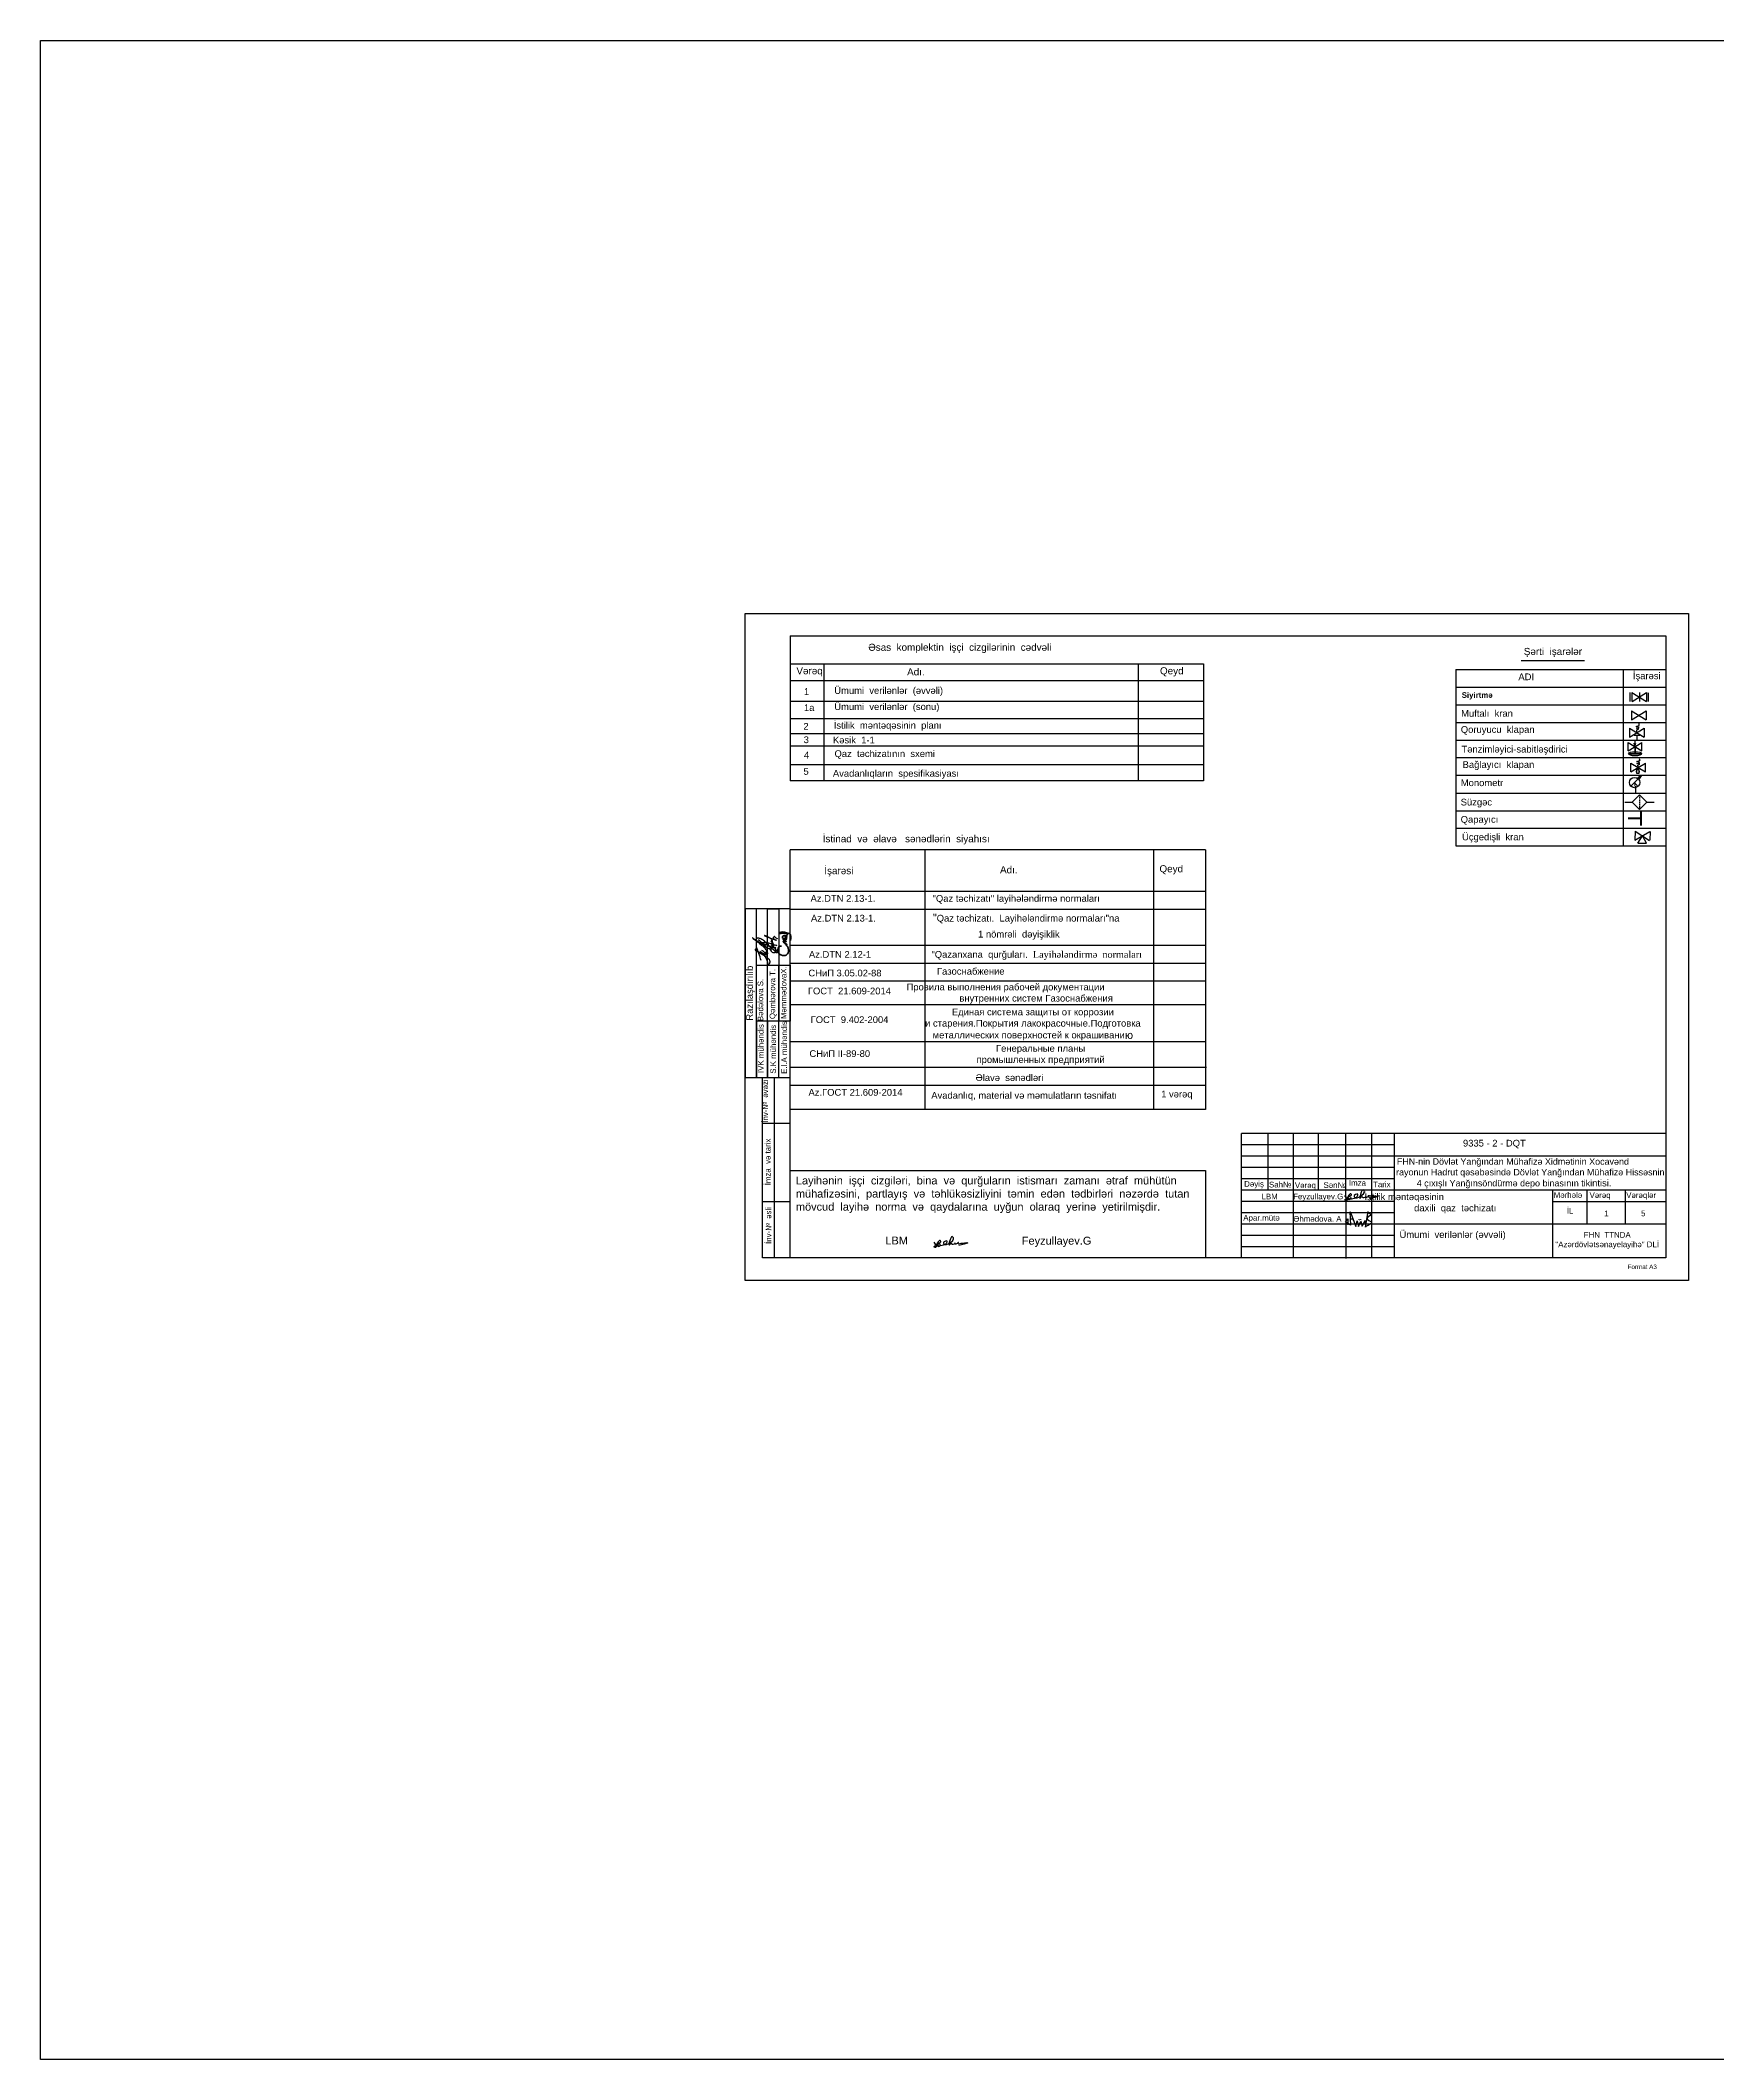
# Model space of a CAD drawing. Header units: metres. Extents: x -96840 to 456644, y -322681 to -32152.
# Drawn here: x -96840 to -22158, y -221271 to -131367 of the extents above; entities that cross this region are included whole.
import ezdxf

# ---------------------------------------------------------------- set-up
doc = ezdxf.new("R2010")
doc.units = ezdxf.units.M
doc.header["$LTSCALE"] = 0.5
doc.linetypes.add('DUZ', pattern=[0])
doc.layers.add('33', color=7, linetype='Continuous', lineweight=35)
doc.layers.add('размер2_Ном._пера__1', color=7, linetype='Continuous', lineweight=15)
for name, color, linetype in [('_штамп рамка', 7, 'Continuous'), ('_штамп согласовывание', 7, 'Continuous'), ('ArchiCAD', 7, 'Continuous'), ('polygon', 5, 'Continuous'), ('radiator', 82, 'Continuous'), ('ramka', 7, 'Continuous'), ('схемы', 7, 'Continuous')]:
    doc.layers.add(name, color=color, linetype=linetype)
doc.styles.add('_Calibri', font='CALIBRI_0.TTF')
doc.styles.add('CP_ATTR', font='A3TI(LA).TTF')
doc.styles.get("Standard").update_dxf_attribs({"font": 'arial.ttf', "height": 1})
doc.styles.add('Standart', font='times.ttf')
doc.styles.add('style2', font='A3TI(LA).TTF', dxfattribs={"height": 400})

# ---------------------------------------------------------------- blocks, each defined once
blk = doc.blocks.new('podpis')
at = {"color": 5, "lineweight": 30}
for points in [[(37931671046.889053, -17208793600.76923, 0.7839183992), (37931670916.428253, -17208793584.19025, 0.0572951334), (37931670852.842461, -17208793747.791489, -0.0684293691), (37931670801.031982, -17208793903.15395), (37931670759.819191, -17208794004.374969, -0.0686073857), (37931670718.6064, -17208794069.109051, -0.3933933747), (37931670640.085472, -17208794050.27737, -0.3810781701), (37931670640.308678, -17208793996.351742), (37931670941.156082, -17208793747.791489, 0.0556672641), (37931671074.214912, -17208793606.553242, 0.3130976681), (37931671086.806892, -17208793562.889488, 0.5077531803), (37931671051.841911, -17208793575.951469), (37931670885.812767, -17208793962.003368, 0.4143036568), (37931670902.220032, -17208794001.890049), (37931670936.44603, -17208793966.711349)], [(37931671284.989288, -17208793451.190781), (37931671010.629128, -17208794070.28624), (37931671045.954651, -17208793881.96814, 0.3422143046), (37931670921.13829, -17208793672.464512, 0.2406783555), (37931670686.813316, -17208793772.508339, 0.2423284283), (37931670652.665398, -17208793945.525551, 0.4142215487), (37931670802.209587, -17208793999.666988, 0.1144839559), (37931670964.706299, -17208793893.73798, 0.0812795827), (37931671007.070282, -17208793833.43087, 0.9914454489), (37931670989.664131, -17208793833.43087, 0.163987907), (37931671019.618729, -17208793903.428059, 0.4722746564), (37931671159.983719, -17208793807.04327, 1.2554904351), (37931671114.764107, -17208793804.19099, 0.2542342789), (37931671158.967743, -17208793872.557289, 0.3485545819), (37931671298.065048, -17208793805.011799, 1.2674173993), (37931671249.145462, -17208793803.836399, 0.1913722117), (37931671292.628952, -17208793868.921532, 0.254028859), (37931671384.316704, -17208793807.899841, 0.1039844409), (37931671632.166496, -17208793474.52224, 1.2274287658), (37931671606.667839, -17208793459.229778), (37931671365.449722, -17208793958.406921), (37931671334.230476, -17208794084.028519, -0.4778653837), (37931671318.220291, -17208794044.021519, -0.0561199609), (37931671419.082764, -17208793921.600391, -0.8882605275), (37931671481.52124, -17208793972.809319, -0.8583758763), (37931671517.54377, -17208794000.814281, 0.1101693713), (37931671386.591881, -17208794138.76622)]]:
    blk.add_lwpolyline(points, format="xyb", dxfattribs=at)
blk = doc.blocks.new('tarana')
at = {"lineweight": 30, "ltscale": 0.3}
for points, knots in [([(-47530, -37713), (-47525, -37710), (-47516, -37705), (-47530, -37682), (-47554, -37711), (-47534, -37743), (-47461, -37690), (-47373, -37607), (-47239, -37466), (-47121, -37317), (-47072, -37254), (-47034, -37199), (-47095, -37252), (-47127, -37316), (-47257, -37464), (-47349, -37599), (-47387, -37691), (-47407, -37753), (-47306, -37589), (-47229, -37551), (-47152, -37464), (-47090, -37403), (-47190, -37498), (-47220, -37551), (-47258, -37619), (-47304, -37707), (-47251, -37703), (-47211, -37678), (-47139, -37618), (-47081, -37520), (-47040, -37424), (-47054, -37353), (-47095, -37333), (-47155, -37346), (-47224, -37425), (-47196, -37537), (-47205, -37630), (-47195, -37697), (-47220, -37751), (-47279, -37776), (-47324, -37780), (-47350, -37782)], [0, 0, 0, 0, 13.696997, 26.697723, 55.381709, 77.447897, 116.847321, 264.749345, 495.890269, 684.841482, 798.30272, 809.399168, 826.55873, 945.081076, 1128.440309, 1359.788097, 1432.780839, 1445.225461, 1530.531126, 1708.00514, 1855.807987, 1864.762918, 1939.33843, 2043.015222, 2134.501699, 2201.46609, 2223.723828, 2265.331978, 2348.300502, 2497.247698, 2604.613648, 2657.098514, 2689.958322, 2731.985723, 2832.934852, 2962.987718, 3053.022385, 3116.739442, 3162.30232, 3218.25598, 3298.067555, 3298.067555, 3298.067555, 3298.067555]), ([(-47621, -37498), (-47587, -37462), (-47535, -37404), (-47468, -37359), (-47444, -37307), (-47483, -37293), (-47516, -37355), (-47575, -37476), (-47674, -37628), (-47768, -37765), (-47845, -37826), (-47925, -37827), (-47979, -37821), (-48037, -37746), (-47976, -37764), (-47906, -37761), (-47774, -37683), (-47658, -37655), (-47500, -37418), (-47572, -37541), (-47617, -37606), (-47643, -37668), (-47678, -37747), (-47569, -37643), (-47543, -37617), (-47471, -37501), (-47556, -37640), (-47588, -37697), (-47595, -37743), (-47598, -37763)], [0, 0, 0, 0, 145.360193, 229.231488, 257.974899, 279.911729, 323.242951, 432.18111, 719.674042, 845.143992, 933.045924, 1001.919496, 1069.952176, 1128.733662, 1143.082862, 1229.058961, 1352.501096, 1563.807845, 1715.60583, 1780.419413, 1865.70666, 1979.306824, 1998.264103, 2080.824941, 2196.093147, 2246.799798, 2358.375496, 2434.005019, 2492.647432, 2492.647432, 2492.647432, 2492.647432]), ([(-47853, -37516), (-47771, -37489), (-47610, -37436), (-47451, -37374), (-47372, -37343)], [0, 0, 0, 0, 257.629672, 511.031995, 511.031995, 511.031995, 511.031995])]:
    blk.add_open_spline(points, degree=3, knots=knots, dxfattribs=at)

msp = doc.modelspace()

# ---------------------------------------------------------------- linework, layer by layer
for p, q in [((-65460.166, -156877.8), (-23460.166, -156877.8)), ((-65460.166, -156877.8), (-65460.166, -156877.8)), ((-63460.166, -181077.8), (-63460.166, -181077.8)), ((-63460.166, -185577.8), (-63460.166, -185577.8)), ((-48460.166, -185577.8), (-48460.166, -185577.8))]:
    msp.add_line(p, q)
at = {"color": 7}
for p, q in [((-65460.166, -186577.8), (-65460.166, -156877.8)), ((-23460.166, -156877.8), (-23460.166, -186577.8)), ((-63460.166, -157877.8), (-24460.166, -157877.8)), ((-63460.166, -157877.8), (-63460.166, -164331.286)), ((-24460.166, -157877.8), (-24460.166, -185577.8)), ((-63460.166, -159126.692), (-45043.844, -159126.692)), ((-61960.166, -159126.692), (-61960.166, -164331.286)), ((-47960.166, -159126.692), (-47960.166, -164331.286)), ((-45043.844, -159126.692), (-45043.844, -164331.286)), ((-30898.859, -158981.199), (-28083.312, -158981.199)), ((-63460.166, -159862.883), (-45043.844, -159862.883)), ((-33806.966, -159377.8), (-33806.966, -167231.342)), ((-33806.966, -159377.8), (-24460.166, -159377.8)), ((-26366.616, -159377.8), (-26366.616, -167231.342)), ((-24460.166, -159377.8), (-24460.166, -168017.115)), ((-45043.844, -160795.302), (-63460.166, -160795.302)), ((-33806.966, -160159.397), (-24460.166, -160159.397)), ((-45043.844, -161581.075), (-63460.166, -161581.075)), ((-33806.966, -160945.172), (-24460.166, -160945.172)), ((-33806.966, -161730.945), (-24460.166, -161730.945)), ((-45043.844, -162235.888), (-63460.166, -162235.888)), ((-33806.966, -162516.718), (-24460.166, -162516.718)), ((-45043.844, -162797.155), (-63460.166, -162797.155)), ((-45043.844, -163620.347), (-63460.166, -163620.347)), ((-33806.966, -163302.491), (-24460.166, -163302.491)), ((-45043.844, -164331.286), (-63460.166, -164331.286)), ((-33806.966, -164088.264), (-24460.166, -164088.264)), ((-33806.966, -164886.937), (-24460.166, -164886.937)), ((-33806.966, -165672.71), (-24460.166, -165672.71)), ((-33806.966, -166445.57), (-24460.166, -166445.57)), ((-63460.166, -185577.8), (-63460.166, -167406.113)), ((-44956.664, -167406.113), (-63456.664, -167406.113)), ((-57456.664, -167406.113), (-57456.664, -178963.822)), ((-47278.892, -167406.113), (-47278.892, -178963.822)), ((-44956.664, -167406.113), (-44960.166, -178963.822)), ((-33806.966, -167231.342), (-24460.166, -167231.342)), ((-44956.664, -169259.964), (-63456.664, -169259.964)), ((-44956.664, -170059.964), (-63456.664, -170059.964)), ((-44956.664, -171659.964), (-63456.664, -171659.964)), ((-44956.664, -172459.964), (-63456.664, -172459.964)), ((-44956.664, -173259.964), (-63456.664, -173259.964)), ((-44956.664, -174300.526), (-63456.664, -174300.526)), ((-44960.166, -175951.573), (-63460.166, -175951.573)), ((-44922.513, -177091.557), (-63422.513, -177091.557)), ((-44960.166, -177897.031), (-63460.166, -177897.031)), ((-44960.166, -178963.822), (-63460.166, -178963.822)), ((-63460.166, -183077.8), (-63460.166, -179577.8)), ((-36557.107, -180540.497), (-43356.493, -180540.497)), ((-24457.99, -180036.497), (-43356.015, -180036.497)), ((-43353.848, -185580.497), (-43356.015, -180036.497)), ((-42190.686, -180046.347), (-42190.678, -182556.497)), ((-41061.537, -180037.797), (-41061.537, -185580.187)), ((-39945.822, -180036.497), (-39945.901, -182553.449)), ((-38719.94, -180044.444), (-38719.55, -185599.901)), ((-37561.99, -180036.497), (-37561.99, -185578.437)), ((-36553.99, -180036.668), (-36553.99, -185578.306)), ((-63460.166, -185577.8), (-63460.166, -181077.8)), ((-36553.99, -181548.497), (-43356.495, -181548.497)), ((-24457.987, -181044.497), (-43356.492, -181044.497)), ((-63460.166, -181688.131), (-44960.166, -181688.131)), ((-44960.166, -181688.131), (-44960.166, -185577.8)), ((-36553.984, -182052.497), (-43356.489, -182052.497)), ((-63466.011, -183084.869), (-64692.011, -183084.869)), ((-24457.982, -182556.497), (-43355.022, -182556.497)), ((-36555.437, -183060.497), (-43354.824, -183060.497)), ((-29499.885, -183060.497), (-24456.319, -183060.497)), ((-29497.99, -185576.437), (-29497.982, -182556.497)), ((-27985.982, -182556.942), (-27985.978, -184063.33)), ((-26272.382, -182555.782), (-26272.378, -184068.712)), ((-36557.108, -183564.497), (-43356.495, -183564.497)), ((-24457.978, -184068.497), (-43356.483, -184068.497)), ((-36557.094, -184572.497), (-43356.481, -184572.497)), ((-36557.093, -185076.497), (-43356.48, -185076.497)), ((-63466.226, -185577.8), (-64692.226, -185577.8)), ((-24460.166, -185577.8), (-63460.166, -185577.8)), ((-23460.166, -186577.8), (-65460.166, -186577.8))]:
    msp.add_line(p, q, dxfattribs=at)
at = {"color": 7, "lineweight": 30}
for p, q in [((-26067.208, -160407.884), (-26067.208, -160797.884)), ((-25971.409, -160407.212), (-25971.409, -160797.212)), ((-25970.805, -160407.212), (-25320.805, -160797.212)), ((-25969.226, -160797.212), (-25319.226, -160407.212)), ((-25642.647, -160406.647), (-25642.647, -160796.647)), ((-25319.226, -160407.212), (-25319.226, -160797.212)), ((-25254.963, -160418.36), (-25254.963, -160808.36)), ((-25996.357, -161223.996), (-25996.357, -161613.996)), ((-25995.753, -161223.996), (-25345.753, -161613.996)), ((-25994.174, -161613.996), (-25344.174, -161223.996)), ((-25344.174, -161223.996), (-25344.174, -161613.996)), ((-26144.5, -162624.726), (-25529.48, -162993.738)), ((-26144.5, -162993.738), (-25529.48, -162624.726)), ((-26144.5, -162993.738), (-26144.5, -162624.726)), ((-26085.048, -161993.288), (-26085.048, -162383.288)), ((-26084.444, -161993.288), (-25434.444, -162383.288)), ((-26082.865, -162383.288), (-25432.865, -161993.288)), ((-25879.684, -162302.292), (-25615.7, -162302.292)), ((-25836.99, -162809.232), (-25868.862, -162663.707)), ((-25836.99, -162809.232), (-25803.646, -162659.417)), ((-25784, -161909.121), (-25650.167, -161867.867)), ((-25650.167, -161954.642), (-25784, -161909.121)), ((-25781.149, -161991.627), (-25650.167, -161954.642)), ((-25658.71, -162024.345), (-25781.149, -161991.627)), ((-25759.443, -162193.608), (-25759.442, -162069.866)), ((-25759.442, -162069.866), (-25658.71, -162024.345)), ((-25747.692, -162302.292), (-25750.413, -162490.147)), ((-25529.48, -162993.738), (-25529.48, -162624.726)), ((-25432.865, -161993.288), (-25432.865, -162383.288)), ((-26123.248, -163130.132), (-25541.858, -163130.132)), ((-26121.367, -163119.683), (-25541.858, -163119.137)), ((-26025.537, -163546.874), (-25368.589, -163936.874)), ((-26023.958, -163936.874), (-25368.57, -163547.993)), ((-26023.626, -163937.463), (-26023.626, -163548.537)), ((-25843.115, -162812.907), (-25842.829, -163116.674)), ((-25832.404, -162812.907), (-25832.118, -163116.674)), ((-25753.15, -163473.323), (-25619.317, -163432.069)), ((-25619.317, -163518.844), (-25753.15, -163473.323)), ((-25750.3, -163555.829), (-25619.317, -163518.844)), ((-25627.86, -163588.547), (-25750.3, -163555.829)), ((-25728.593, -163634.068), (-25627.86, -163588.547)), ((-25647.134, -163346.517), (-25622.701, -163430.06)), ((-25368.543, -163936.928), (-25368.543, -163548.003)), ((-26043.974, -164589.68), (-25567.31, -164113.119)), ((-25795.757, -163923.578), (-25755.694, -163923.578)), ((-25728.593, -163634.068), (-25697.063, -163741.874)), ((-25567.039, -164114.086), (-25714.712, -164205.889)), ((-25710.017, -163750.594), (-25710.017, -163835.908)), ((-25693.68, -163743.883), (-25693.68, -163835.908)), ((-25664.341, -163923.578), (-25624.277, -163923.578)), ((-25567.25, -164113.049), (-25653.044, -164252.226)), ((-25809.707, -164634.315), (-25813.433, -164894.975)), ((-25831.384, -166578.947), (-25840.46, -166968.842)), ((-25840.46, -166968.842), (-25176.199, -166595.318)), ((-25832.963, -166578.911), (-25185.269, -166984.094)), ((-25710.921, -167105.927), (-25508.33, -166782.08)), ((-25710.885, -167104.348), (-25320.99, -167113.424)), ((-25320.99, -167113.424), (-25507.752, -166781.294)), ((-25162.97, -166588.624), (-25172.047, -166978.519)), ((-38719.664, -183975.99), (-38616.976, -183830.357)), ((-38510.784, -184123.275), (-38719.664, -183975.99)), ((-38616.976, -183830.357), (-38628.394, -184098.112)), ((-38535.358, -183521.861), (-38510.784, -184123.275)), ((-38515.971, -183509.492), (-38265.042, -184172.37)), ((-38265.042, -184172.37), (-38213.17, -183924.488)), ((-38213.17, -183924.488), (-38152.576, -184175.314)), ((-38152.576, -184175.314), (-38045.996, -183933.597)), ((-38045.996, -183933.597), (-37985.94, -184162.698)), ((-37985.94, -184162.698), (-37846.15, -183908.319)), ((-37847.872, -183911.453), (-37834.994, -184209.191)), ((-37834.994, -184209.191), (-37724.346, -183504.747))]:
    msp.add_line(p, q, dxfattribs=at)
at = {"color": 7, "linetype": 'DUZ', "lineweight": 30, "ltscale": 0.4}
for p, q in [((-25650.167, -161867.867), (-25650.167, -161756.371)), ((-25837.52, -162807.52), (-25835.541, -162543.272))]:
    msp.add_line(p, q, dxfattribs=at)
at = {"color": 7, "lineweight": 20}
for p, q in [((-25854.508, -164409.719), (-25711.742, -164587.992)), ((-25854.508, -164409.719), (-25822.401, -164613.306)), ((-25835.013, -164579.268), (-25822.401, -164613.306)), ((-25822.401, -164613.306), (-25818.864, -164578.414)), ((-25737.349, -164572.363), (-25711.742, -164587.992)), ((-25711.742, -164587.992), (-25723.026, -164562.366))]:
    msp.add_line(p, q, dxfattribs=at)
at = {"color": 7, "lineweight": 30}
msp.add_lwpolyline([(-25755.694, -163835.908), (-25664.341, -163835.908), (-25664.341, -164011.249), (-25755.694, -164011.249)], close=True, dxfattribs=at)
at = {"color": 7}
for points in [[(-63960.166, -175038.658), (-64460.166, -175038.658), (-64460.166, -170038.658), (-63960.166, -170038.658)], [(-63960.166, -175038.658), (-64960.166, -175038.658), (-64960.166, -172538.658), (-63960.166, -172538.658)], [(-63460.166, -175038.658), (-63960.166, -175038.658), (-63960.166, -172538.658), (-63460.166, -172538.658)], [(-64960.166, -177538.658), (-64460.166, -177538.658), (-64460.166, -175038.658), (-64960.166, -175038.658)], [(-64460.166, -177538.658), (-63960.166, -177538.658), (-63960.166, -175038.658), (-64460.166, -175038.658)]]:
    msp.add_lwpolyline(points, close=True, dxfattribs=at)
at = {"color": 7, "lineweight": 30}
msp.add_circle((-25854.508, -164409.719), 229.02, dxfattribs=at)
msp.add_arc((-38444.031, -183918.482), 78.635, 11.04434812, 206.27790909, dxfattribs=at)
msp.add_ellipse((-25832.553, -163130.132), major_axis=(-290.695, 0), ratio=0.316476914, dxfattribs=at)
at = {"color": 7, "lineweight": 35}
msp.add_open_spline([(-63833.963, -171692.946), (-63880.347, -171689.036), (-64008.292, -171727.71), (-64036.07, -172020.542), (-63746.838, -172153.544), (-63523.898, -172045.777), (-63525.409, -171828.727), (-63575.951, -171685.242), (-63760.078, -171527.818), (-63477.586, -171687.161), (-63955.619, -171426.647), (-63471.944, -171536.722), (-63911.759, -171337.661), (-63497.229, -171460.697), (-63740.947, -171133.098), (-63869.169, -171416.857), (-63417.927, -171271.266), (-63897.373, -171226.232), (-63402.083, -171206.35), (-63776.048, -171003.484), (-64114.054, -171207.862), (-63377.63, -170995.283), (-63417.674, -171313.4), (-63433.738, -171441.019)], degree=3, knots=[973.696750816, 973.696750816, 973.696750816, 973.696750816, 1107.4353642, 1374.338916019, 1618.232684288, 1789.36819579, 2014.534887526, 2143.618904325, 2283.484486377, 2384.370140155, 2610.370294203, 2772.756819415, 2960.483803826, 3117.45737544, 3329.529198814, 3441.733453443, 3667.022933459, 3843.812483171, 4035.384851519, 4303.061523312, 4470.770191999, 4946.8479768, 5265.785038258, 5265.785038258, 5265.785038258, 5265.785038258], dxfattribs=at)
at = {"color": 0, "lineweight": 15}
msp.add_open_spline([(-38155.156, -183867.198), (-38134.008, -183882.293), (-38097.839, -183908.111), (-38050.13, -183844.256), (-38040.601, -183874.401), (-38036.389, -183872.497), (-38035.678, -183872.175)], degree=3, knots=[0, 0, 0, 0, 68.030049971, 116.35073126, 127.154299524, 129.35004785, 129.35004785, 129.35004785, 129.35004785], dxfattribs=at)
at = {"color": 7, "lineweight": 30}
msp.add_open_spline([(-37734.028, -183561.15), (-37670.016, -183587.714), (-37503.834, -183656.679), (-37937.282, -183840.362), (-37405.859, -183982.67), (-37676.266, -184108.446), (-37830.434, -184180.155)], degree=3, knots=[0, 0, 0, 0, 154.054962534, 399.944802406, 646.63663482, 973.819544438, 973.819544438, 973.819544438, 973.819544438], dxfattribs=at)
at = {"layer": '_штамп согласовывание', "lineweight": 30}
msp.add_lwpolyline([(-65460.166, -177538.658), (-63460.166, -177538.658), (-63460.166, -170038.658), (-65460.166, -170038.658)], close=True, dxfattribs=at)
at = {"layer": 'ArchiCAD', "linetype": 'Continuous'}
for p, q in [((-64688.98, -185577.8), (-64688.98, -177538.658)), ((-64155.736, -185577.8), (-64155.736, -177538.658)), ((-64692.011, -179573.3), (-63465.511, -179573.3))]:
    msp.add_line(p, q, dxfattribs=at)
msp.add_lwpolyline([(-64960.166, -170038.658), (-65460.166, -170038.658), (-65460.166, -177538.658), (-64960.166, -177538.658)], close=True, dxfattribs=at)
at = {"layer": 'Defpoints', "color": 3, "linetype": 'DUZ', "lineweight": 25, "ltscale": 0.4}
msp.add_lwpolyline([(-96839.735, -131366.502), (325179.882, -131366.502), (325179.882, -221270.585), (-96839.735, -221270.585)], close=True, dxfattribs=at)
at = {"layer": 'polygon', "color": 7, "lineweight": 25}
msp.add_line((-36297.251, -180028.727), (-36295.251, -180028.698), dxfattribs=at)
at = {"layer": 'radiator', "color": 7, "linetype": 'Continuous', "lineweight": 40, "ltscale": 0.5}
for p, q in [((-25582.881, -166016.531), (-26137.516, -166016.531)), ((-25582.881, -165706.528), (-25582.881, -166326.534))]:
    msp.add_line(p, q, dxfattribs=at)
at = {"layer": 'ramka', "color": 7, "linetype": 'DUZ', "lineweight": 25, "ltscale": 0.4}
for p, q in [((-65460.166, -156877.8), (-23460.166, -156877.8)), ((-26285.133, -165278.205), (-25956.23, -165278.205)), ((-25304.798, -165279.202), (-24975.895, -165279.202))]:
    msp.add_line(p, q, dxfattribs=at)
at = {"layer": 'ramka', "color": 7, "linetype": 'DUZ', "lineweight": 30, "ltscale": 0.4}
for p, q in [((-25957.434, -165282.683), (-25630.293, -165605.031)), ((-25956.23, -165278.205), (-25631.203, -164953.132)), ((-25632.342, -165049.334), (-25632.342, -165115.315)), ((-25631.794, -165260.164), (-25631.794, -165326.145)), ((-25631.203, -164953.132), (-25306.233, -165277.768)), ((-25631.203, -164953.132), (-25631.203, -165019.113)), ((-25630.655, -165163.963), (-25630.655, -165229.944)), ((-25630.293, -165605.031), (-25304.798, -165279.202)), ((-25629.749, -165361.235), (-25629.749, -165427.216)), ((-25631.35, -165460.499), (-25631.35, -165526.48)), ((-25630.305, -165543.525), (-25630.305, -165605.043))]:
    msp.add_line(p, q, dxfattribs=at)
at = {"layer": 'схемы', "color": 5, "lineweight": 30}
for points in [[(-38773.642, -182792.036), (-38717.434, -182885.236), (-38662.718, -182905.535), (-38482.213, -182802.895, 1.249640379), (-38537.484, -182735.814, 0.079258228), (-38651.99, -182913.533), (-38662.454, -182994.462), (-38675.054, -183023.688), (-38743.792, -183026.555), (-38756.031, -182990.444), (-38724.794, -182959.219), (-38615.847, -182963.755), (-38590.605, -182960.641), (-38562.654, -182927.364), (-38570.349, -182920.901), (-38589.7, -182943.94), (-38580.744, -182978.056), (-38560.604, -182980.66), (-38486.424, -182940.681), (-38473.351, -182907.342), (-38483.766, -182888.019), (-38509.314, -182901.791), (-38518.382, -182931.018), (-38507.094, -182951.821), (-38466.537, -182947.393), (-38270.369, -182897.721), (-38200.526, -182836.726), (-38171.801, -182779.997), (-38171.692, -182743.737), (-38219.221, -182737.592), (-38278.708, -182756.794), (-38339.589, -182795.178), (-38334.578, -182849.471), (-38296.35, -182883.086), (-38247.15, -182902.678), (-38204.884, -182896.31), (-38131.699, -182874.564), (-38038.424, -182817.104), (-37923.141, -182721.073), (-37886.804, -182651.814), (-37895.481, -182593.005), (-37947.084, -182545.657), (-37981.368, -182558.974), (-38033.791, -182643.903), (-38080.993, -182808.642), (-38101.192, -182879.138), (-38089.51, -182908.862), (-38066.946, -182911.78), (-38030.168, -182867.723), (-37998.038, -182829.235), (-37978.885, -182860.302), (-37952.942, -182882.885), (-37914.365, -182887.873), (-37856.413, -182867.04), (-37813.553, -182843.861), (-37816.549, -182824.018), (-37829.95, -182838.036), (-37813.409, -182864.262), (-37779.923, -182874.15), (-37747.477, -182859.816), (-37677.79, -182829.915), (-37675.61, -182813.057), (-37692.023, -182810.935), (-37722, -182834.853), (-37653.411, -182863.64), (-37556.702, -182842.569), (-37491.535, -182830.673), (-37409.4, -182821.307), (-37307.822, -182809.724), (-37257.592, -182816.219), (-37287.988, -182831.893), (-37332.5, -182854.845), (-37426.071, -182881.897), (-37597.857, -182933.699), (-37662.212, -182942.474)], [(-57061.444, -184873.378), (-57005.236, -184966.579), (-56950.52, -184986.877), (-56770.015, -184884.237, 1.249640379), (-56825.286, -184817.156, 0.079258228), (-56939.792, -184994.876), (-56950.256, -185075.804), (-56962.856, -185105.03), (-57031.594, -185107.897), (-57043.833, -185071.786), (-57012.596, -185040.562), (-56903.648, -185045.097), (-56878.407, -185041.984), (-56850.455, -185008.707), (-56858.15, -185002.243), (-56877.502, -185025.282), (-56868.546, -185059.399), (-56848.406, -185062.003), (-56774.226, -185022.023), (-56761.153, -184988.684), (-56771.568, -184969.362), (-56797.116, -184983.133), (-56806.184, -185012.361), (-56794.895, -185033.163), (-56754.339, -185028.735), (-56558.171, -184979.064), (-56488.328, -184918.068), (-56459.603, -184861.339), (-56459.494, -184825.08), (-56507.023, -184818.934), (-56566.51, -184838.136), (-56627.391, -184876.521), (-56622.379, -184930.814), (-56584.152, -184964.429), (-56534.952, -184984.021), (-56492.686, -184977.652), (-56419.501, -184955.907), (-56326.226, -184898.446), (-56210.942, -184802.416), (-56174.606, -184733.156), (-56183.283, -184674.347), (-56234.885, -184626.999), (-56269.17, -184640.316), (-56321.593, -184725.245), (-56368.795, -184889.984), (-56388.994, -184960.481), (-56377.312, -184990.205), (-56354.748, -184993.122), (-56317.97, -184949.065), (-56285.84, -184910.578), (-56266.687, -184941.644), (-56240.744, -184964.227), (-56202.167, -184969.215), (-56144.215, -184948.383), (-56101.355, -184925.204), (-56104.351, -184905.361), (-56117.752, -184919.378), (-56101.211, -184945.605), (-56067.725, -184955.493), (-56035.279, -184941.159), (-55965.591, -184911.258), (-55963.412, -184894.4), (-55979.825, -184892.278), (-56009.802, -184916.196), (-55941.213, -184944.983), (-55844.504, -184923.911), (-55779.337, -184912.016), (-55697.202, -184902.65), (-55595.624, -184891.067), (-55545.393, -184897.561), (-55575.79, -184913.235), (-55620.302, -184936.188), (-55713.873, -184963.24), (-55885.659, -185015.041), (-55950.014, -185023.816)]]:
    msp.add_lwpolyline(points, format="xyb", dxfattribs=at)

# ---------------------------------------------------------------- block references
at = {"color": 5, "lineweight": 13, "xscale": 1.230281780719943, "yscale": 1.230281780719943, "zscale": 1.230281780719943, "rotation": 90.00000000017224}
msp.add_blockref('tarana', (-110898.88, -113455.166), dxfattribs=at)
at = {"color": 7, "xscale": 0.8163544367543597, "yscale": 0.8163559361615993, "zscale": 0.8163559361602796, "rotation": 96.08047014654667}
msp.add_blockref('podpis', (-10689485212.696, -32279739348.135), dxfattribs=at)

# ---------------------------------------------------------------- texts
at = {"color": 7}
for s, insert, char_height, width, attachment_point in [('Ə{\\fArial|b0|i0|c238|p34;sas  komplektin  işçi  cizgilərinin  cədvəli}', (-59974.586, -158436.472), 315, 10118.05232, 4), ('{\\fArial|b0|i0|c238|p34;Şərti  işarələr}', (-30788.294, -158621.701), 315, 10118.05232, 4), ('{\\fArial|b0|i0|c238|p34;Vərəq}', (-63176.863, -159482.649), 315, 10118.05232, 4), ('{\\fArial|b0|i0|c238|p34;Adı.}', (-58247.203, -159482.649), 315, 10118.05232, 4), ('{\\fArial|b0|i0|c0|p34;Qeyd}', (-46987.604, -159482.649), 315, 10118.05232, 4), ('{\\fArial|b0|i0|c0|p34;1}', (-62840.251, -160358.27), 300, 10118.05232, 4), ('{\\fArial|b0|i0|c0|p34;1\\fArial|b0|i0|c238|p34;a}', (-62840.251, -161077.991), 300, 10118.05232, 4), ('{\\fArial|b0|i0|c238|p34;Ümumi  verilənlər  (əvvəli)}', (-61489.13, -160357.39), 300, 10118.05232, 4), ('{\\fArial|b0|i0|c238|p34;Ümumi  verilənlər  (sonu)}', (-61489.13, -161077.111), 300, 10118.05232, 4), ('{\\fArial|b0|i0|c0|p34;2}', (-62866.271, -161907.189), 300, 10118.05232, 4), ('{\\fArial|b0|i0|c238|p34;İstilik  məntəqəsinin  planı}', (-61512.447, -161908.258), 300, 10118.05232, 4), ('{\\fArial|b0|i0|c238|p34;3}', (-62854.004, -162507.795), 300, 10118.05232, 4), ('{\\fArial|b0|i0|c238|p34;  Kəsik  }1-1', (-61782.075, -162519.858), 300, 10118.05232, 4), ('{\\fArial|b0|i0|c238|p34;4}', (-62840.637, -163190.956), 300, 10118.05232, 4), ('{\\fArial|b0|i0|c0|p34;Qaz  \\fArial|b0|i0|c238|p34;təchizatının  sxemi}', (-61479.929, -163165.866), 300, 10118.05232, 4), ('5', (-62862.4, -163918.203), 300, 10118.05232, 4), ('{\\fArial|b0|i0|c238|p34;Avadanlıqların  spesifikasiyası}', (-61551.599, -164046.648), 300, 10118.05232, 4), ('{\\fArial|b0|i0|c238|p34;İstinad  və  əlavə   sənədlərin  siyahısı}', (-62006.925, -166960.125), 315, 10118.05232, 4), ('{\\fArial|b0|i0|c238|p34;İşarəsi}', (-61934.194, -168383.351), 315, 10118.05232, 4), ('{\\fArial|b0|i0|c238|p34;Adı.}', (-54109.301, -168295.043), 315, 10118.05232, 4), ('Qeyd', (-47011.5, -168296.399), 315, 10118.05232, 4), ('\\A1;CНиП{\\fTimes New Roman|b0|i0|c238|p18; \\fArial|b0|i0|c238|p34;3.05.02-88}', (-61014.689, -172893.986), 300, 18744.69281, 5), ('\\A1;Провила выполнения рабочей документации {\\fTimes New Roman|b0|i0|c238|p18;                         }внутренних систем Газоснабжения', (-52842.713, -173807.751), 300, 11012.24234, 5), ('\\A1;Газоснабжение', (-55413.338, -172815.236), 300, 18744.69281, 5), ('\\A1;ГОСТ  21.609-{\\fArial|b0|i0|c238|p34;2014}', (-60816.165, -173691.808), 300, 30972.32703, 5), ('\\A1;ГОСТ  {\\fArial|b0|i0|c238|p34;9.402-2004}', (-60810.959, -174969.328), 300, 29430.03329, 5), ('\\A1;{\\H0.85223x;Единая система защиты от коррозии \\Pи старения\\fArial|b0|i0|c238|p34;.\\fArial|b0|i0|c204|p34;Покрытия лакокрасочные.Подготовка металлических поверхностей к окрашивани}ю', (-52648.422, -175196.808), 352.01628, 12062.90311, 5), ('\\A1;Генеральные планы \\Pпромышленных предприятий', (-52302.18, -176540.543), 300, 18744.69281, 5), ('\\A1;CНиП{\\fArial|b0|i0|c238|p34; II-89-80}', (-61245.873, -176480.77), 300, 18744.69281, 5), ('Ə{\\fArial|b0|i0|c238|p34;lavə  sənədləri}', (-55196.139, -177551.761), 300, 10118.05232, 4), ('{\\fArial|b0|i0|c0|p34;Avadanl\\fArial|b0|i0|c238|p34;ı\\fArial|b0|i0|c0|p34;q, material v\\fArial|b0|i0|c238|p34;ə\\fArial|b0|i0|c0|p34; m\\fArial|b0|i0|c238|p34;ə\\fArial|b0|i0|c0|p34;mulatlar\\fArial|b0|i0|c238|p34;ı\\fArial|b0|i0|c0|p34;n t\\fArial|b0|i0|c238|p34;ə\\fArial|b0|i0|c0|p34;snifat\\fArial|b0|i0|c238|p34;ı}', (-57171.224, -178383.865), 300, 10118.05232, 4), ('1{\\fArial|b0|i0|c238|p34; vərəq}', (-46935.438, -178327.108), 300, 10118.05232, 4), ('{\\fArial|b0|i0|c238|p34;933}5 {\\fArial|b0|i0|c238|p34;-} {\\fArial|b0|i0|c238|p34;2 -} {\\fArial|b0|i0|c238|p34;DQT}', (-33496.057, -180508.137), 300, 6572.93145, 4), ('{\\fArial|b0|i0|c238|p34;Layihənin  işçi  cizgiləri,  bina  və  qurğuların  istismarı  zamanı  ətraf  mühütün mühafizəsini,  partlayış  və  təhlükəsizliyini  təmin  edən  tədbirləri  nəzərdə  tutan  mövcud  layihə  norma  və  qaydalarına  uyğun  olaraq  yerinə  yetirilmişdir.}', (-63200.468, -182767.141), 350, 17891.44888, 4), ('{\\fArial|b0|i0|c238|p34;Vərəq}', (-40981.222, -182379.402), 252, 1486.15752, 4), ('{\\fArial|b0|i0|c238|p34;LBM  \\fArial|b0|i0|c0|p34;     \\fArial|b0|i0|c238|p34;Feyzullayev.\\fArial|b0|i0|c0|p34;G}', (-40647.184, -182877.189), 251.999748, 5282.03848, 5), ('{\\fArial|b0|i0|c238|p34;\\H0.79365x;Apar.mütə\\H1.12x;  \\H1.0714x;    \\fTimes New Roman|b0|i0|c238|p18;\\H1.05x; }  ', (-42467.453, -183826.18), 317.52, 8243.36573, 5), ('{\\fArial|b0|i0|c238|p34;\\H0.95238x;  \\H0.93333x;      \\fArial|b0|i0|c0|p34;  \\H0.89286x; Ə\\fArial|b0|i0|c238|p34;hmədova\\fArial|b0|i0|c0|p34;.\\fArial|b0|i0|c238|p34; A}', (-40580.605, -183838.487), 317.52, 8243.36573, 5), ('1', (-27207.218, -183594.737), 252, 1486.15752, 4), ('{\\fArial|b0|i0|c238|p34;5}', (-25566.772, -183594.737), 252, 1486.15752, 4), ('{\\fArial|b0|i0|c238|p34;\\H1.10229x;LBM \\H0.86398x;       \\fTimes New Roman|b0|i0|c238|p18;\\H1.05x; }  ', (-58712.204, -184800.169), 317.52, 8243.36573, 5), ('{\\fArial|b0|i0|c238|p34;\\H0.95238x;     \\H0.93333x;  \\fTimes New Roman|b0|i0|c238|p18; \\fTimes New Roman|b0|i0|c204|p18;   \\fTimes New Roman|b0|i0|c238|p18;       \\H0.89286x; \\fArial|b0|i0|c238|p34; \\fArial|b0|i0|c204|p34;                                                                                     \\H1.38889x;Feyzullayev\\fArial|b0|i0|c238|p34;.\\fArial|b0|i0|c204|p34;G}', (-56832.444, -184861.339), 317.52, 15841.60451, 5), ('{\\fArial|b0|i0|c238|p34;Ümumi  verilənlər (əvvəli)}', (-36321.385, -184581.156), 300, 18352.92358, 4)]:
    msp.add_mtext(s, dxfattribs=dict(at, insert=insert, char_height=char_height, width=width, attachment_point=attachment_point))
at = {"color": 7, "attachment_point": 1}
for s, insert, char_height, width, style in [('{\\fArial|b0|i0|c0|p34;AD\\fArial|b0|i0|c238|p34;I}', (-31029.261, -159553.063), 300, 8949.29029, 'style2'), ('{\\fArial|b0|i0|c238|p34;İşarəsi}', (-25930.797, -159508.226), 300, 8949.29029, 'style2'), ('{\\fArial|b1|i0|c238|p34;Siyirtmə}', (-33552.727, -160389.077), 250, 8949.29029, 'style2'), ('{\\fArial|b0|i0|c238|p34;Muftalı  kran}', (-33579.513, -161179.901), 300, 8949.29029, 'style2'), ('{\\fArial|b0|i0|c0|p34;Qoruyucu  klapan}', (-33592.147, -161898.588), 300, 8949.29029, 'style2'), ('{\\fArial|b0|i0|c238|p34;Tənzimləyici-sabitləşdirici}', (-33562.009, -162773.584), 300, 8949.29029, 'style2'), ('{\\fArial|b0|i0|c238|p34;Bağlayıcı \\fArial|b0|i0|c0|p34; klapan}', (-33512.232, -163460.779), 300, 8949.29029, 'style2'), ('{\\fArial|b0|i0|c238|p34;Monometr}', (-33592.559, -164269.239), 300, 8949.29029, 'style2'), ('{\\fArial|b0|i0|c238|p34;Süzgəc}', (-33597.769, -165131.148), 300, 8949.29029, 'style2'), ('{\\fArial|b0|i0|c238|p34;Qapayıcı}', (-33598.021, -165901.348), 300, 8949.29029, 'style2'), ('{\\fArial|b0|i0|c238|p34;Üçgedişli\\fArial|b0|i0|c0|p34; \\fArial|b0|i0|c238|p34; kran}', (-33536.954, -166682.897), 300, 8949.29029, 'style2'), ('{\\fArial|b0|i0|c238|p34;\\H0.85714x;Az.DTN 2.13-1.\\fA3 Times AzLat|b0|i0|c204|p18;   }                 {\\fArial|b0|i0|c238|p34;\\H0.85714x;"Qaz təchizatı" layihələndirmə normaları}', (-62545.702, -169419.566), 350, 14565.98678, 'CP_ATTR'), ('{\\fArial|b0|i0|c238|p34;\\H0.85714x;Az.DTN 2.13-1.\\fA3 Times AzLat|b0|i0|c204|p18;   }                 "{\\fArial|b0|i0|c238|p34;\\H0.85714x;Qaz təchizatı.  Layihələndirmə normaları"na}', (-62527.636, -170249.777), 350, 14565.98678, 'CP_ATTR'), ('               {\\fArial|b0|i0|c204|p34;\\H0.85714x;1 n\\fArial|b0|i0|c238|p34;ömrəli  dəyişiklik}', (-57038.287, -171010.644), 350, 14565.98678, 'CP_ATTR'), ('{\\fArial|b0|i0|c238|p34;\\H0.85714x;Az.DTN 2.12-1\\fArial|b0|i0|c204|p34;   \\fA3 Times AzLat|b0|i0|c204|p18;                     "\\fArial|b0|i0|c204|p34;Qazanxana \\fArial|b0|i0|c238|p34; \\fArial|b0|i0|c204|p34;qur\\fArial|b0|i0|c238|p34;ğuları\\fTimes New Roman|b0|i0|c238|p18;.  Layihələndirmə  normaları}', (-62619.553, -171913.272), 350, 15396.1258, 'CP_ATTR'), ('{\\fArial|b0|i0|c238|p34;\\H0.85714x;Az.\\fArial|b0|i0|c204|p34;ГОСТ\\fArial|b0|i0|c238|p34; 21.609\\fArial|b0|i0|c204|p34;-201\\fArial|b0|i0|c238|p34;4\\fA3 Times AzLat|b0|i0|c204|p18;   }                ', (-62638.308, -178053.875), 350, 14565.98678, 'CP_ATTR')]:
    msp.add_mtext(s, dxfattribs=dict(at, insert=insert, char_height=char_height, width=width, style=style))
at = {"color": 0, "lineweight": 25, "insert": (-65215.966, -173788.658), "char_height": 300, "width": 7500, "attachment_point": 5, "rotation": 90}
msp.add_mtext('{\\fArial|b0|i0|c238|p34;Razılaşdırılıb}', dxfattribs=at)
at = {"color": 7, "char_height": 250, "attachment_point": 1, "rotation": 90}
for s, insert, width in [('{\\fArial|b0|i0|c238|p34; Bədəlova S.}', (-64905.498, -175129.793), 3408.86036), ('{\\fArial|b0|i0|c238|p34; Qəmbərova T.}', (-64370.786, -175038.658), 3408.86036), ('{\\fArial|b0|i0|c238|p34; MəmmədovaX.}', (-63869.159, -175038.658), 3408.86036), ('{\\fArial|b0|i0|c238|p34;İVK mühəndis}', (-64886.684, -177340.75), 2407.34295), ('{\\fArial|b0|i0|c0|p34;S\\fArial|b0|i0|c238|p34;.\\fArial|b0|i0|c0|p34;K\\fArial|b0|i0|c238|p34; mühəndis}', (-64339.021, -177374.228), 2407.34295), ('{\\fArial|b0|i0|c238|p34;E\\fArial|b0|i0|c0|p34;.\\fArial|b0|i0|c238|p34;l.\\fArial|b0|i0|c0|p34;A\\fArial|b0|i0|c238|p34; mühəndis}', (-63850.455, -177380.4), 2407.34295)]:
    msp.add_mtext(s, dxfattribs=dict(at, insert=insert, width=width))
at = {"color": 7, "lineweight": 20, "char_height": 250, "width": 7796, "attachment_point": 1, "rotation": 90, "style": 'CP_ATTR'}
for s, insert in [(' {\\fArial|b0|i0|c238|p34;İnv-\\fSimSun|b0|i0|c204|p2;№\\fSimSun|b0|i0|c134|p2; \\fArial|b0|i0|c238|p34;əvəzi}', (-64688.98, -179650.76)), ('{\\fArial|b0|i0|c238|p34;İmza  və tarix}', (-64573.984, -182340.907)), (' {\\fArial|b0|i0|c238|p34;İnv-\\fSimSun|b0|i0|c204|p2;№\\fSimSun|b0|i0|c134|p2; \\fArial|b0|i0|c238|p34;əsli}', (-64545.517, -185044.801))]:
    msp.add_mtext(s, dxfattribs=dict(at, insert=insert))
at = {"color": 7, "lineweight": -3, "char_height": 252}
for s, insert, width, attachment_point in [('{\\fArial|b0|i0|c238|p34;Mərhələ}', (-29458.47, -182777.179), 1025.45663, 4), ('{\\fArial|b0|i0|c238|p34;İL}', (-28872.563, -183357.417), 2874.27255, 1), ('{\\fArial|b0|i0|c238|p34;Vərəq}', (-27860.133, -182818.279), 1235.10943, 4), ('{\\fArial|b0|i0|c238|p34;Vərəqlər}', (-26227.618, -182819.083), 1005.34855, 4), ('{\\fArial|b0|i0|c238|p34; FHN  TTNDA\\P "Az\\fArial|b0|i0|c0|p34;ə\\fArial|b0|i0|c238|p34;rdövl\\fArial|b0|i0|c0|p34;ə\\fArial|b0|i0|c238|p34;tsənayelayih\\fArial|b0|i0|c0|p34;ə\\fArial|b0|i0|c238|p34;" DLİ}', (-27121.575, -184799.721), 7782.40032, 5)]:
    msp.add_mtext(s, dxfattribs=dict(at, insert=insert, width=width, attachment_point=attachment_point))
at = {"layer": '33', "lineweight": -3, "char_height": 252, "attachment_point": 1}
for s, insert, width in [('{\\fArial|b0|i0|c238|p34;Dəyiş}', (-43239.657, -182154.984), 7487.25771), ('{\\fArial|b0|i0|c238|p34;Sah\\fArial|b0|i0|c0|p34;№}', (-42135.306, -182186.439), 7404.70154), ('{\\fArial|b0|i0|c238|p34;Sən№}', (-39705.795, -182206.359), 7234.20541), ('{\\fArial|b0|i0|c238|p34;İmza}', (-38575.271, -182110.51), 7078.51516), ('{\\fArial|b0|i0|c238|p34;Tarix}', (-37500.729, -182175.504), 7487.25771)]:
    msp.add_mtext(s, dxfattribs=dict(at, insert=insert, width=width))
at = {"layer": '_штамп рамка', "insert": (-26166.665, -185972.963), "char_height": 200, "width": 5000, "attachment_point": 4, "style": '_Calibri'}
msp.add_mtext('{\\fArial|b0|i0|c0|p34;Format A3}', dxfattribs=at)
at = {"layer": 'ramka', "color": 0, "lineweight": 13, "ltscale": 0.4, "insert": (-38102.474, -182702.732), "char_height": 300, "width": 6887.49912, "attachment_point": 1}
msp.add_mtext('\\pxqc;{\\fArial|b0|i0|c238|p34; İstilik məntəqəsinin                                          daxili  qaz  təchizatı}', dxfattribs=at)
at = {"layer": 'размер2_Ном._пера__1', "linetype": 'Continuous', "lineweight": 15, "insert": (-31274.04, -181810.907), "char_height": 300, "attachment_point": 5, "style": 'Standart'}
msp.add_mtext('{\\fArial|b0|i0|c238|p34;\\H0.95x;\\C7;FHN-nin Dövlət Yanğından Mühafizə Xidmətinin Xocavənd\\P              rayonun Hadrut qəsəbəsində Dövlət Yanğından Mühafizə Hissəsnin \\P 4 çıxışlı Yanğınsöndürmə depo binasının tiki\\H1.0526x;ntisi.}', dxfattribs=at)

doc.saveas('drawing.dxf')
